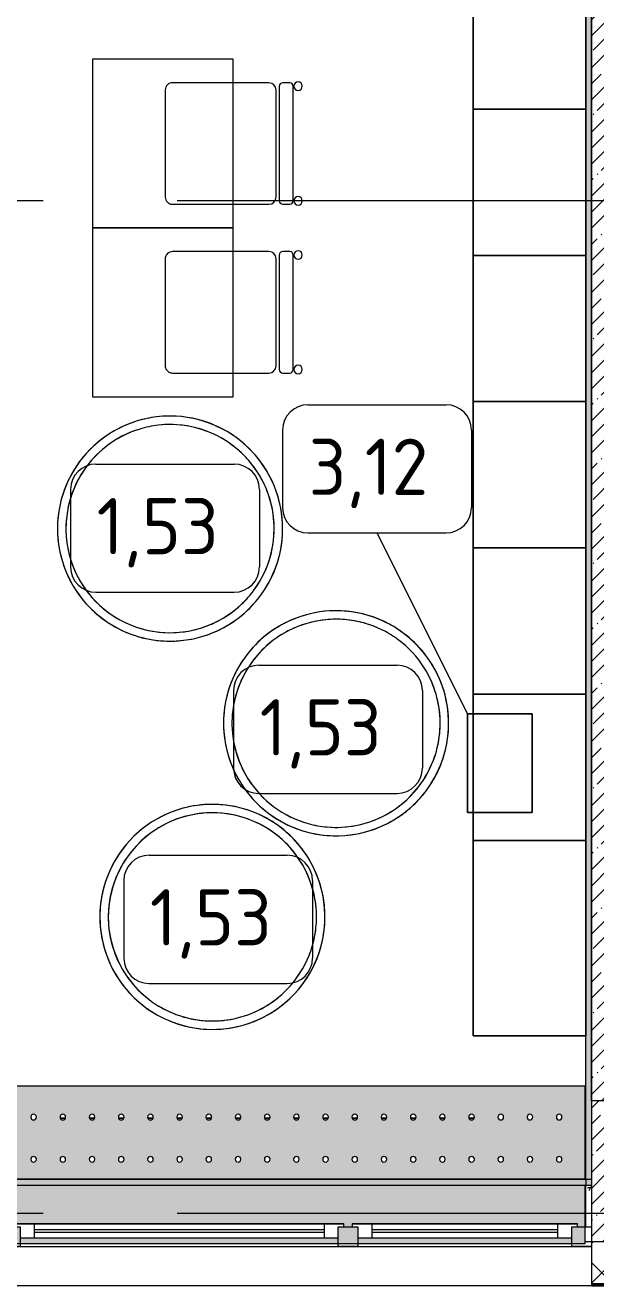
# Model space of a CAD drawing. Header units: millimetres. Extents: x 35092 to 251863, y -8553 to 29549.
# Drawn here: x 45398 to 47425, y -258 to 4223 of the extents above; entities that cross this region are included whole.
import ezdxf

# ---------------------------------------------------------------- set-up
doc = ezdxf.new("R2010")
doc.units = ezdxf.units.MM
doc.linetypes.add('Осевая', pattern=[3175, 635, -476.25, 1587.5, -476.25])
for name, color, linetype, lineweight in [('A-GLAZ', 7, 'Continuous', 9), ('A-GLAZ-1', 7, 'Continuous', 13), ('A-WALL', 7, 'Continuous', 9), ('I-FURN-IDEN', 7, 'Continuous', 9), ('I-WALL', 7, 'Continuous', 9), ('S-COLS', 7, 'Continuous', 9), ('Знаки', 7, 'Continuous', 9), ('Оси-2', 7, 'Осевая', 9)]:
    doc.layers.add(name, color=color, linetype=linetype, lineweight=lineweight)
for name, color, linetype, lineweight, true_color in [('A-WALL-1', 9, 'Continuous', 9, 0x808080), ('A-WALL-FNSH-1', 9, 'Continuous', 9, 0x808080), ('I-FURN-1', 9, 'Continuous', 9, 0x808080), ('M-EQPM-1', 7, 'Continuous', 9, 0xb2b2b2)]:
    doc.layers.add(name, color=color, linetype=linetype, lineweight=lineweight, true_color=true_color)
doc.styles.add('GOST Common', font='GOST_Common.ttf', dxfattribs={"height": 200})
pattern_1 = [(0, (0, 0), (121.92, 30.48), [10.058, -81.382, 10.058, -81.382, -487.68]), (0, (0, 0), (121.92, 30.48), [-182.88, 10.058, -172.822, 10.058, -81.382, -213.36]), (0, (0, 0), (121.92, 30.48), [-457.2, 10.058, -50.902, 10.058, -142.342]), (120, (45.72, 15.24), (-87.356454, 90.345817), [10.058, -81.382, 10.058, -81.382, -487.68]), (120, (45.72, 15.24), (-87.356454, 90.345817), [-182.88, 10.058, -172.822, 10.058, -81.382, -213.36]), (120, (45.72, 15.24), (-87.356454, 90.345817), [-457.2, 10.058, -50.902, 10.058, -142.342]), (240, (60.96, 76.2), (-34.563546, -120.825817), [10.058, -81.382, 10.058, -81.382, -487.68]), (240, (60.96, 76.2), (-34.563546, -120.825817), [-182.88, 10.058, -172.822, 10.058, -81.382, -213.36]), (240, (60.96, 76.2), (-34.563546, -120.825817), [-457.2, 10.058, -50.902, 10.058, -142.342])]

# ---------------------------------------------------------------- blocks, each defined once
blk = doc.blocks.new('BSC_Колонна _Прямоугольная - 500х500-V7-План расстановки мебели и оборудования 2 этажа в осях 12-23')
at = {"layer": 'S-COLS'}
h = blk.add_hatch(dxfattribs=at)
h.set_pattern_fill('FP_8', color=256, style=0, pattern_type=2)
h.set_pattern_definition([(45, (-47660, -150), (-57.02463, 57.02463), []), (45, (-47602.975, -150), (-57.02463, 57.02463), [100.806, -20.161, 3.353, -16.808])])
h.paths.add_polyline_path([(-250, -250), (250, -250), (250, 250), (-250, 250), (-250, 183.7)])
for p, q in [((250, 250), (-250, 250)), ((-250, 250), (-250, -250)), ((250, -250), (250, 250)), ((-250, -250), (250, -250))]:
    blk.add_line(p, q, dxfattribs=at)
blk = doc.blocks.new('120_Окно_СКБ_2Ст - 120_Окно_СКБ_2Ст 2100х2500 _мал створка СЛЕВА_-V24-План расстановки мебели и оборудования 2 этажа в осях 12-23')
at = {"layer": 'A-GLAZ'}
for p, q in [((1050, -57), (-1050, -57)), ((-1030, -127), (-1027.8, -127)), ((-930, -107), (-270, -107)), ((-270, -117), (-930, -117)), ((-100, -107), (930, -107)), ((930, -117), (-100, -117))]:
    blk.add_line(p, q, dxfattribs=at)
at = {"layer": 'A-GLAZ-1'}
for p, q in [((-1050, -127), (-1050, -57)), ((-1050, -57), (-980, -57)), ((-980, -57), (-980, -127)), ((-220, -87), (-980, -87)), ((-980, -87), (-980, -127)), ((-930, -137), (-930, -87)), ((-270, -137), (-270, -87)), ((-220, -127), (-220, -57)), ((-220, -57), (-150, -57)), ((-220, -127), (-220, -87)), ((-150, -57), (-150, -127)), ((980, -87), (-150, -87)), ((-150, -87), (-150, -127)), ((-100, -137), (-100, -87)), ((930, -137), (930, -87)), ((980, -127), (980, -57)), ((980, -57), (1050, -57)), ((980, -127), (980, -87)), ((1050, -57), (1050, -127)), ((-980, -127), (-1050, -127)), ((-980, -127), (-1000, -127)), ((-1000, -127), (-1000, -137)), ((-150, -127), (-220, -127)), ((-200, -127), (-220, -127)), ((-200, -137), (-200, -127)), ((-150, -127), (-170, -127)), ((-170, -127), (-170, -137)), ((1050, -127), (980, -127)), ((1000, -127), (980, -127)), ((1000, -137), (1000, -127)), ((-1000, -137), (-200, -137)), ((-200, -137), (-1000, -137)), ((-170, -137), (1000, -137)), ((1000, -137), (-170, -137))]:
    blk.add_line(p, q, dxfattribs=at)
blk = doc.blocks.new('Стол базовый прямоугольный - 1_7а-25476368-План расстановки мебели и оборудования 2 этажа в осях 12-23')
at = {"layer": 'I-FURN-1'}
for p, q in [((250, 300), (-250, 300)), ((-250, 300), (-250, -300)), ((250, -300), (250, 300)), ((-250, -300), (250, -300))]:
    blk.add_line(p, q, dxfattribs=at)
blk = doc.blocks.new('Стул Breuer - 1_9а-V54-План расстановки мебели и оборудования 2 этажа в осях 12-23')
at = {"layer": 'I-FURN-1'}
for p, q in [((190.5, 241.3), (-190.5, 241.3)), ((-215.9, 215.9), (-215.9, 0)), ((215.9, 0), (215.9, 215.9)), ((-215.9, 0), (-215.9, -127)), ((215.9, -127), (215.9, 0)), ((-215.9, -176.2), (-215.9, -200.8)), ((203.2, -163.5), (-203.2, -163.5)), ((-190.5, -152.4), (190.5, -152.4)), ((215.9, -200.8), (215.9, -176.2)), ((-203.2, -213.5), (203.2, -213.5))]:
    blk.add_line(p, q, dxfattribs=at)
for centre, radius, start, end in [((-190.5, 215.9), 25.4, 150, 180), ((-190.5, 215.9), 25.4, 135, 150), ((-190.5, 215.9), 25.4, 90, 135), ((190.5, 215.9), 25.4, 0, 90), ((-190.5, -127), 25.4, 180, 270), ((190.5, -127), 25.4, 270, 360), ((-203.2, -176.2), 12.7, 90, 180), ((203.2, -176.2), 12.7, 360, 90), ((-203.5, -230.6), 15.1, 360, 180), ((-203.2, -200.8), 12.7, 180, 270), ((203.7, -230.6), 15.1, 360, 180), ((203.2, -200.8), 12.7, 270, 360), ((-203.5, -230.6), 15.1, 180, 360), ((203.7, -230.6), 15.1, 180, 360)]:
    blk.add_arc(centre, radius, start, end, dxfattribs=at)
blk = doc.blocks.new('Стул Breuer - 1_9а-V55-План расстановки мебели и оборудования 2 этажа в осях 12-23')
at = {"layer": 'I-FURN-1'}
for p, q in [((190.5, 241.3), (-190.5, 241.3)), ((-215.9, 215.9), (-215.9, 0)), ((215.9, 0), (215.9, 215.9)), ((-215.9, 0), (-215.9, -127)), ((215.9, -127), (215.9, 0)), ((-215.9, -176.2), (-215.9, -200.8)), ((203.2, -163.5), (-203.2, -163.5)), ((-190.5, -152.4), (190.5, -152.4)), ((215.9, -200.8), (215.9, -176.2)), ((-203.2, -213.5), (203.2, -213.5))]:
    blk.add_line(p, q, dxfattribs=at)
for centre, radius, start, end in [((-190.5, 215.9), 25.4, 150, 180), ((-190.5, 215.9), 25.4, 120, 150), ((-190.5, 215.9), 25.4, 90, 120), ((190.5, 215.9), 25.4, 75, 90), ((190.5, 215.9), 25.4, 45, 75), ((190.5, 215.9), 25.4, 0, 45), ((-190.5, -127), 25.4, 180, 270), ((190.5, -127), 25.4, 270, 360), ((-203.2, -176.2), 12.7, 90, 180), ((203.2, -176.2), 12.7, 360, 90), ((-203.5, -230.6), 15.1, 360, 180), ((-203.2, -200.8), 12.7, 180, 270), ((203.7, -230.6), 15.1, 360, 180), ((203.2, -200.8), 12.7, 270, 360), ((-203.5, -230.6), 15.1, 180, 360), ((203.7, -230.6), 15.1, 180, 360)]:
    blk.add_arc(centre, radius, start, end, dxfattribs=at)
blk = doc.blocks.new('ПУФ - 1_53-25461062-План расстановки мебели и оборудования 2 этажа в осях 12-23')
at = {"layer": 'I-FURN-1'}
for radius, start, end in [(400, 360, 180), (370, 84.7059, 127.0588), (370, 95.2941, 127.0588), (400, 110, 120), (400, 100, 110), (400, 90, 100), (370, 63.5294, 95.2941), (400, 80, 90), (370, 63.5294, 84.7059), (400, 70, 80), (400, 60, 70), (400, 120, 140), (370, 31.7647, 63.5294), (370, 42.3529, 63.5294), (400, 10, 60), (370, 127.0588, 158.8235), (370, 127.0588, 148.2353), (400, 140, 150), (370, 0, 42.3529), (400, 150, 180), (370, 148.2353, 169.4118), (370, 21.1765, 31.7647), (370, 158.8235, 180), (370, 360, 21.1765), (370, 169.4118, 180), (400, 0, 10), (400, 180, 360), (400, 180, 190), (370, 180, 189.6395), (370, 180, 189.6395), (370, 275.2941, 360), (370, 338.8235, 360), (400, 330, 360), (400, 190, 220), (370, 189.6653, 190.5882), (370, 189.6653, 190.5882), (370, 190.5882, 211.7647), (370, 190.5882, 275.2941), (370, 317.6471, 338.8235), (370, 211.7647, 222.3529), (400, 280, 330), (400, 220, 240), (370, 222.3529, 254.1176), (370, 285.8824, 317.6471), (400, 240, 270), (370, 254.1176, 285.8824), (400, 270, 280)]:
    blk.add_arc((0, 0), radius, start, end, dxfattribs=at)
blk = doc.blocks.new('ПУФ - 1_53-V70-План расстановки мебели и оборудования 2 этажа в осях 12-23')
at = {"layer": 'I-FURN-1'}
for radius, start, end in [(400, 360, 180), (400, 60, 170), (370, 95.2941, 127.0588), (370, 74.1176, 105.8824), (370, 63.5294, 95.2941), (370, 105.8824, 127.0588), (370, 63.5294, 74.1176), (370, 31.7647, 63.5294), (370, 52.9412, 63.5294), (400, 30, 60), (370, 127.0588, 148.2353), (370, 127.0588, 137.6471), (370, 0, 52.9412), (370, 137.6471, 148.2353), (370, 148.2353, 169.4118), (370, 148.2353, 158.8235), (370, 360, 31.7647), (400, 0, 30), (370, 158.8235, 169.4118), (400, 170, 180), (370, 169.4118, 180), (370, 169.4118, 180), (400, 180, 360), (400, 180, 190), (370, 180, 201.1765), (370, 180, 296.4706), (370, 275.2941, 360), (370, 296.4706, 360), (400, 330, 360), (400, 190, 220), (370, 201.1765, 232.9412), (400, 310, 330), (400, 220, 250), (370, 232.9412, 264.7059), (400, 290, 310), (400, 250, 260), (400, 260, 290), (370, 264.7059, 275.2941)]:
    blk.add_arc((0, 0), radius, start, end, dxfattribs=at)
blk = doc.blocks.new('ПУФ - 1_53-25461890-План расстановки мебели и оборудования 2 этажа в осях 12-23')
at = {"layer": 'I-FURN-1'}
for radius, start, end in [(400, 0, 180), (370, 74.1176, 180), (370, 84.7059, 180), (400, 100, 130), (400, 70, 100), (370, 63.5294, 84.7059), (400, 40, 70), (370, 0, 74.1176), (370, 42.3529, 63.5294), (400, 130, 160), (370, 21.1765, 42.3529), (400, 30, 40), (400, 0, 30), (400, 160, 170), (370, 0, 21.1765), (400, 170, 180), (400, 180, 360), (400, 180, 210), (370, 180, 285.8824), (370, 180, 190.5882), (370, 349.5929, 0), (400, 350, 0), (370, 349.5929, 360), (370, 190.5882, 201.1765), (400, 250, 350), (370, 285.8824, 349.4118), (370, 296.4706, 349.4118), (370, 201.1765, 211.7647), (400, 210, 230), (370, 211.7647, 232.9412), (400, 230, 250), (370, 232.9412, 264.7059), (370, 275.2941, 285.8824), (370, 285.8824, 296.4706), (370, 264.7059, 275.2941)]:
    blk.add_arc((0, 0), radius, start, end, dxfattribs=at)
blk = doc.blocks.new('radiator_prado_classic_z_tip_30_po exemplyaru - Classic Z Тип 30-500-V127-План расстановки мебели и оборудования 2 этажа в осях 12-23')
at = {"layer": 'M-EQPM-1'}
for p, q in [((73.7, 146), (92.1, 146)), ((92.1, 146), (73.7, 146)), ((177.5, 146), (195.8, 146)), ((195.8, 146), (177.5, 146)), ((281.2, 146), (299.6, 146)), ((299.6, 146), (281.2, 146)), ((385, 146), (403.3, 146)), ((403.3, 146), (385, 146)), ((488.7, 146), (507.1, 146)), ((507.1, 146), (488.7, 146)), ((592.5, 146), (610.8, 146)), ((610.8, 146), (592.5, 146)), ((696.2, 146), (714.6, 146)), ((714.6, 146), (696.2, 146)), ((800, 146), (818.3, 146)), ((818.3, 146), (800, 146)), ((903.7, 146), (922.1, 146)), ((922.1, 146), (903.7, 146)), ((1007.5, 146), (1025.8, 146)), ((1025.8, 146), (1007.5, 146)), ((1111.2, 146), (1129.6, 146)), ((1129.6, 146), (1111.2, 146)), ((1215, 146), (1233.3, 146)), ((1233.3, 146), (1215, 146)), ((1318.7, 146), (1337.1, 146)), ((1337.1, 146), (1318.7, 146)), ((1422.5, 146), (1440.8, 146)), ((1440.8, 146), (1422.5, 146)), ((1526.2, 146), (1544.6, 146)), ((1544.6, 146), (1526.2, 146))]:
    blk.add_line(p, q, dxfattribs=at)
blk = doc.blocks.new('шкаф 1_112 - шкаф 1_112-31117176-План расстановки мебели и оборудования 2 этажа в осях 12-23')
at = {"layer": 'I-FURN-1'}
for p, q in [((-400, 6070), (-400, 1144.9)), ((0, 0), (0, 6070)), ((-400, 3815), (-400, 3295)), ((-400, 3295), (-400, 3815)), ((0, 3815), (0, 3295)), ((0, 3295), (-400, 3295)), ((0, 3295), (-400, 3295)), ((-400, 3295), (-400, 2775)), ((-400, 2775), (-400, 3295)), ((-400, 3295), (0, 3295)), ((-400, 3295), (0, 3295)), ((0, 3295), (-400, 3295)), ((0, 3295), (0, 2775)), ((0, 2775), (-400, 2775)), ((-400, 2775), (0, 2775)), ((0, 2775), (-400, 2775)), ((0, 2775), (-400, 2775)), ((-400, 2775), (-400, 2255)), ((-400, 2255), (-400, 2775)), ((-400, 2775), (0, 2775)), ((0, 2775), (0, 2255)), ((0, 2255), (-400, 2255)), ((0, 2255), (-400, 2255)), ((-400, 2255), (-400, 1735)), ((-400, 1735), (-400, 2255)), ((-400, 2255), (0, 2255)), ((-400, 2255), (0, 2255)), ((0, 2255), (-400, 2255)), ((0, 2255), (0, 1735)), ((0, 1735), (-400, 1735)), ((-400, 1735), (0, 1735)), ((0, 1735), (-400, 1735)), ((0, 1735), (-400, 1735)), ((-400, 1735), (-400, 1215)), ((-400, 1215), (-400, 1735)), ((-400, 1735), (0, 1735)), ((0, 1735), (0, 1215)), ((0, 1215), (-400, 1215)), ((0, 1215), (-400, 1215)), ((-400, 1215), (-400, 695)), ((-400, 1144.9), (-400, 1215)), ((-400, 1215), (0, 1215)), ((-400, 1215), (0, 1215)), ((0, 1215), (-400, 1215)), ((0, 1215), (0, 695)), ((-400, 1144.9), (-400, 794.9)), ((-400, 794.9), (-400, 1144.9)), ((-400, 794.9), (-400, 0)), ((-400, 695), (-400, 794.9)), ((0, 695), (-400, 695)), ((-400, 695), (0, 695)), ((0, 695), (-400, 695)), ((0, 695), (-400, 695)), ((-400, 695), (-400, 0)), ((-400, 0), (-400, 695)), ((-400, 695), (0, 695)), ((0, 695), (0, 0)), ((-400, 0), (0, 0)), ((-400, 0), (0, 0)), ((0, 0), (-400, 0))]:
    blk.add_line(p, q, dxfattribs=at)
blk = doc.blocks.new('Зашивка радиатора_ с перфорацией М5 - Зашивка радиатора_ с перфорацией М5-V186-План расстановки мебели и оборудования 2 этажа в осях 12-23')
at = {"layer": 'Знаки'}
h = blk.add_hatch(color=256, dxfattribs=at)
h.paths.add_polyline_path([(1750, 380), (-310, 380), (-310, 172.1), (1747.8, 172.1), (1747.8, 320.1), (1750, 320.1)])
h.paths.add_polyline_path([(497.8, 360.1), (497.8, 320.1), (517.8, 320.1), (517.8, 310.1), (-282.2, 310.1), (-282.2, 320.1), (-262.2, 320.1), (-262.2, 360.1), (417, 360.1)])
h.paths.add_polyline_path([(1686.1, 360.1), (1697.8, 359.1), (1697.8, 320.1), (1717.8, 320.1), (1717.8, 310.1), (547.8, 310.1), (547.8, 320.1), (567.8, 320.1), (567.8, 360.1), (1679, 360.1)])
h.paths.add_polyline_path([(252.6, 152.1), (-310, 152.1), (-310, -179.9), (1750, -179.9), (1750, 152.1), (334.2, 152.1)])
h.paths.add_polyline_path([(923.7, 90.4), (928.7, 89), (932.4, 85.4), (933.7, 80.4), (932.4, 75.4), (928.7, 71.7), (923.7, 70.4), (918.7, 71.7), (915.1, 75.4), (913.7, 80.4), (915.1, 85.4), (918.7, 89), (921.2, 90)])
h.paths.add_polyline_path([(1650, 90.4), (1655, 89), (1658.7, 85.4), (1660, 80.4), (1658.7, 75.4), (1655, 71.7), (1650, 70.4), (1645, 71.7), (1641.3, 75.4), (1640, 80.4), (1641.3, 85.4), (1645, 89), (1647.4, 90)])
h.paths.add_polyline_path([(1442.5, 90.4), (1447.5, 89), (1451.2, 85.4), (1452.5, 80.4), (1451.2, 75.4), (1447.5, 71.7), (1442.5, 70.4), (1437.5, 71.7), (1433.8, 75.4), (1432.5, 80.4), (1433.8, 85.4), (1437.5, 89), (1439.9, 90)])
h.paths.add_polyline_path([(1338.7, 90.4), (1343.7, 89), (1347.4, 85.4), (1348.7, 80.4), (1347.4, 75.4), (1343.7, 71.7), (1338.7, 70.4), (1333.7, 71.7), (1330.1, 75.4), (1328.7, 80.4), (1330.1, 85.4), (1333.7, 89), (1336.2, 90)])
h.paths.add_polyline_path([(1235, 90.4), (1240, 89), (1243.7, 85.4), (1245, 80.4), (1243.7, 75.4), (1240, 71.7), (1235, 70.4), (1230, 71.7), (1226.3, 75.4), (1225, 80.4), (1226.3, 85.4), (1230, 89), (1232.4, 90)])
h.paths.add_polyline_path([(1027.5, 90.4), (1032.5, 89), (1036.2, 85.4), (1037.5, 80.4), (1036.2, 75.4), (1032.5, 71.7), (1027.5, 70.4), (1022.5, 71.7), (1018.8, 75.4), (1017.5, 80.4), (1018.8, 85.4), (1022.5, 89), (1024.9, 90)])
h.paths.add_polyline_path([(1131.2, 90.4), (1136.2, 89), (1139.9, 85.4), (1141.2, 80.4), (1139.9, 75.4), (1136.2, 71.7), (1131.2, 70.4), (1126.2, 71.7), (1122.6, 75.4), (1121.2, 80.4), (1122.6, 85.4), (1126.2, 89), (1128.7, 90)])
h.paths.add_polyline_path([(820, 90.4), (825, 89), (828.7, 85.4), (830, 80.4), (828.7, 75.4), (825, 71.7), (820, 70.4), (815, 71.7), (811.3, 75.4), (810, 80.4), (811.3, 85.4), (815, 89), (817.4, 90)])
h.paths.add_polyline_path([(1546.2, 90.4), (1551.2, 89), (1554.9, 85.4), (1556.2, 80.4), (1554.9, 75.4), (1551.2, 71.7), (1546.2, 70.4), (1541.2, 71.7), (1537.6, 75.4), (1536.2, 80.4), (1537.6, 85.4), (1541.2, 89), (1543.7, 90)])
h.paths.add_polyline_path([(612.5, 90.4), (617.5, 89), (621.2, 85.4), (622.5, 80.4), (621.2, 75.4), (617.5, 71.7), (612.5, 70.4), (607.5, 71.7), (603.8, 75.4), (602.5, 80.4), (603.8, 85.4), (607.5, 89), (609.9, 90)])
h.paths.add_polyline_path([(716.2, 90.4), (721.2, 89), (724.9, 85.4), (726.2, 80.4), (724.9, 75.4), (721.2, 71.7), (716.2, 70.4), (711.2, 71.7), (707.6, 75.4), (706.2, 80.4), (707.6, 85.4), (711.2, 89), (713.7, 90)])
h.paths.add_polyline_path([(-217.5, 90.4), (-212.5, 89), (-208.8, 85.4), (-207.5, 80.4), (-208.8, 75.4), (-212.5, 71.7), (-217.5, 70.4), (-222.5, 71.7), (-226.2, 75.4), (-227.5, 80.4), (-226.2, 85.4), (-222.5, 89), (-220.1, 90)])
h.paths.add_polyline_path([(508.7, 90.4), (513.7, 89), (517.4, 85.4), (518.7, 80.4), (517.4, 75.4), (513.7, 71.7), (508.7, 70.4), (503.7, 71.7), (500.1, 75.4), (498.7, 80.4), (500.1, 85.4), (503.7, 89), (506.2, 90)])
h.paths.add_polyline_path([(301.2, 90.4), (306.2, 89), (309.9, 85.4), (311.2, 80.4), (309.9, 75.4), (306.2, 71.7), (301.2, 70.4), (296.2, 71.7), (292.6, 75.4), (291.2, 80.4), (292.6, 85.4), (296.2, 89), (298.7, 90)])
h.paths.add_polyline_path([(405, 90.4), (410, 89), (413.7, 85.4), (415, 80.4), (413.7, 75.4), (410, 71.7), (405, 70.4), (400, 71.7), (396.3, 75.4), (395, 80.4), (396.3, 85.4), (400, 89), (402.4, 90)])
h.paths.add_polyline_path([(197.5, 90.4), (202.5, 89), (206.2, 85.4), (207.5, 80.4), (206.2, 75.4), (202.5, 71.7), (197.5, 70.4), (192.5, 71.7), (188.8, 75.4), (187.5, 80.4), (188.8, 85.4), (192.5, 89), (194.9, 90)])
h.paths.add_polyline_path([(93.7, 90.4), (98.7, 89), (102.4, 85.4), (103.7, 80.4), (102.4, 75.4), (98.7, 71.7), (93.7, 70.4), (88.7, 71.7), (85.1, 75.4), (83.7, 80.4), (85.1, 85.4), (88.7, 89), (91.2, 90)])
h.paths.add_polyline_path([(-113.8, 90.4), (-108.8, 89), (-105.1, 85.4), (-103.8, 80.4), (-105.1, 75.4), (-108.8, 71.7), (-113.8, 70.4), (-118.8, 71.7), (-122.4, 75.4), (-123.8, 80.4), (-122.4, 85.4), (-118.8, 89), (-116.3, 90)])
h.paths.add_polyline_path([(-10, 90.4), (-5, 89), (-1.3, 85.4), (0, 80.4), (-1.3, 75.4), (-5, 71.7), (-10, 70.4), (-15, 71.7), (-18.7, 75.4), (-20, 80.4), (-18.7, 85.4), (-15, 89), (-12.6, 90)])
h.paths.add_polyline_path([(716.2, -59.6), (722, -61.6), (724.9, -64.6), (726.2, -69.6), (724.9, -74.6), (721.2, -78.3), (716.2, -79.6), (711.2, -78.3), (707.6, -74.6), (706.2, -69.6), (707.6, -64.6), (711.2, -61), (713.7, -60)])
h.paths.add_polyline_path([(1546.2, -59.6), (1552, -61.6), (1554.9, -64.6), (1556.2, -69.6), (1554.9, -74.6), (1551.2, -78.3), (1546.2, -79.6), (1541.2, -78.3), (1537.6, -74.6), (1536.2, -69.6), (1537.6, -64.6), (1541.2, -61), (1543.7, -60)])
h.paths.add_polyline_path([(1650, -59.6), (1655.8, -61.6), (1658.7, -64.6), (1660, -69.6), (1658.7, -74.6), (1655, -78.3), (1650, -79.6), (1645, -78.3), (1641.3, -74.6), (1640, -69.6), (1641.3, -64.6), (1645, -61), (1647.4, -60)])
h.paths.add_polyline_path([(1338.7, -59.6), (1344.5, -61.6), (1347.4, -64.6), (1348.7, -69.6), (1347.4, -74.6), (1343.7, -78.3), (1338.7, -79.6), (1333.7, -78.3), (1330.1, -74.6), (1328.7, -69.6), (1330.1, -64.6), (1333.7, -61), (1336.2, -60)])
h.paths.add_polyline_path([(1235, -59.6), (1240.8, -61.6), (1243.7, -64.6), (1245, -69.6), (1243.7, -74.6), (1240, -78.3), (1235, -79.6), (1230, -78.3), (1226.3, -74.6), (1225, -69.6), (1226.3, -64.6), (1230, -61), (1232.4, -60)])
h.paths.add_polyline_path([(820, -59.6), (825.8, -61.6), (828.7, -64.6), (830, -69.6), (828.7, -74.6), (825, -78.3), (820, -79.6), (815, -78.3), (811.3, -74.6), (810, -69.6), (811.3, -64.6), (815, -61), (817.4, -60)])
h.paths.add_polyline_path([(1131.2, -59.6), (1137, -61.6), (1139.9, -64.6), (1141.2, -69.6), (1139.9, -74.6), (1136.2, -78.3), (1131.2, -79.6), (1126.2, -78.3), (1122.6, -74.6), (1121.2, -69.6), (1122.6, -64.6), (1126.2, -61), (1128.7, -60)])
h.paths.add_polyline_path([(923.7, -59.6), (929.5, -61.6), (932.4, -64.6), (933.7, -69.6), (932.4, -74.6), (928.7, -78.3), (923.7, -79.6), (918.7, -78.3), (915.1, -74.6), (913.7, -69.6), (915.1, -64.6), (918.7, -61), (921.2, -60)])
h.paths.add_polyline_path([(1027.5, -59.6), (1033.3, -61.6), (1036.2, -64.6), (1037.5, -69.6), (1036.2, -74.6), (1032.5, -78.3), (1027.5, -79.6), (1022.5, -78.3), (1018.8, -74.6), (1017.5, -69.6), (1018.8, -64.6), (1022.5, -61), (1024.9, -60)])
h.paths.add_polyline_path([(1442.5, -59.6), (1448.3, -61.6), (1451.2, -64.6), (1452.5, -69.6), (1451.2, -74.6), (1447.5, -78.3), (1442.5, -79.6), (1437.5, -78.3), (1433.8, -74.6), (1432.5, -69.6), (1433.8, -64.6), (1437.5, -61), (1439.9, -60)])
h.paths.add_polyline_path([(93.7, -59.6), (99.5, -61.6), (102.4, -64.6), (103.7, -69.6), (102.4, -74.6), (98.7, -78.3), (93.7, -79.6), (88.7, -78.3), (85.1, -74.6), (83.7, -69.6), (85.1, -64.6), (88.7, -61), (91.2, -60)])
h.paths.add_polyline_path([(301.2, -59.6), (307, -61.6), (309.9, -64.6), (311.2, -69.6), (309.9, -74.6), (306.2, -78.3), (301.2, -79.6), (296.2, -78.3), (292.6, -74.6), (291.2, -69.6), (292.6, -64.6), (296.2, -61), (298.7, -60)])
h.paths.add_polyline_path([(508.7, -59.6), (514.5, -61.6), (517.4, -64.6), (518.7, -69.6), (517.4, -74.6), (513.7, -78.3), (508.1, -79.6), (503.7, -78.3), (500.1, -74.6), (498.7, -69.6), (500.1, -64.6), (503.7, -61), (506.2, -60)])
h.paths.add_polyline_path([(405, -59.6), (410.8, -61.6), (413.7, -64.6), (415, -69.6), (413.7, -74.6), (410, -78.3), (405, -79.6), (400, -78.3), (396.3, -74.6), (395, -69.6), (396.3, -64.6), (400, -61), (402.4, -60)])
h.paths.add_polyline_path([(-10, -59.6), (-4.2, -61.6), (-1.3, -64.6), (0, -69.6), (-1.3, -74.6), (-5, -78.3), (-10, -79.6), (-15, -78.3), (-18.7, -74.6), (-20, -69.6), (-18.7, -64.6), (-15, -61), (-12.6, -60)])
h.paths.add_polyline_path([(-113.8, -59.6), (-108, -61.6), (-105.1, -64.6), (-103.8, -69.6), (-105.1, -74.6), (-108.8, -78.3), (-113.8, -79.6), (-118.8, -78.3), (-122.4, -74.6), (-123.8, -69.6), (-122.4, -64.6), (-118.8, -61), (-116.3, -60)])
h.paths.add_polyline_path([(197.5, -59.6), (203.3, -61.6), (206.2, -64.6), (207.5, -69.6), (206.2, -74.6), (202.5, -78.3), (197.5, -79.6), (192.5, -78.3), (188.8, -74.6), (187.5, -69.6), (188.8, -64.6), (192.5, -61), (194.9, -60)])
h.paths.add_polyline_path([(612.5, -59.6), (618.3, -61.6), (621.2, -64.6), (622.5, -69.6), (621.2, -74.6), (617.5, -78.3), (612.5, -79.6), (607.5, -78.3), (603.8, -74.6), (602.5, -69.6), (603.8, -64.6), (607.5, -61), (609.9, -60)])
h.paths.add_polyline_path([(-217.5, -59.6), (-211.7, -61.6), (-208.8, -64.6), (-207.5, -69.6), (-208.8, -74.6), (-212.5, -78.3), (-217.5, -79.6), (-222.5, -78.3), (-226.2, -74.6), (-227.5, -69.6), (-226.2, -64.6), (-222.5, -61), (-220.1, -60)])
for p, q in [((1750, 380), (-310, 380)), ((-310, 380), (-310, 172.1)), ((1750, 320.1), (1750, 380)), ((-310, 152.1), (-310, -179.9)), ((1750, -179.9), (1750, 152.1)), ((-310, -179.9), (1750, -179.9))]:
    blk.add_line(p, q, dxfattribs=at)
for centre, start, end in [((-217.5, 80.4), 0, 180), ((-113.8, 80.4), 0, 180), ((-10, 80.4), 0, 180), ((93.7, 80.4), 0, 180), ((197.5, 80.4), 0, 180), ((301.2, 80.4), 0, 180), ((405, 80.4), 0, 180), ((508.7, 80.4), 0, 180), ((612.5, 80.4), 0, 180), ((716.2, 80.4), 0, 180), ((820, 80.4), 0, 180), ((923.7, 80.4), 0, 180), ((1027.5, 80.4), 0, 180), ((1131.2, 80.4), 0, 180), ((1235, 80.4), 0, 180), ((1338.7, 80.4), 0, 180), ((1442.5, 80.4), 0, 180), ((1546.2, 80.4), 0, 180), ((1650, 80.4), 0, 180), ((-217.5, 80.4), 180, 0), ((-113.8, 80.4), 180, 0), ((-10, 80.4), 180, 360), ((93.7, 80.4), 180, 0), ((197.5, 80.4), 180, 0), ((301.2, 80.4), 180, 0), ((405, 80.4), 180, 0), ((508.7, 80.4), 180, 0), ((612.5, 80.4), 180, 0), ((716.2, 80.4), 180, 0), ((820, 80.4), 180, 0), ((923.7, 80.4), 180, 360), ((1027.5, 80.4), 180, 0), ((1131.2, 80.4), 180, 360), ((1235, 80.4), 180, 0), ((1338.7, 80.4), 180, 0), ((1442.5, 80.4), 180, 360), ((1546.2, 80.4), 180, 0), ((1650, 80.4), 180, 360), ((-217.5, -69.6), 0, 180), ((-217.5, -69.6), 180, 0), ((-113.8, -69.6), 0, 180), ((-113.8, -69.6), 180, 0), ((-10, -69.6), 0, 180), ((-10, -69.6), 180, 0), ((93.7, -69.6), 0, 180), ((93.7, -69.6), 180, 0), ((197.5, -69.6), 0, 180), ((197.5, -69.6), 180, 0), ((301.2, -69.6), 0, 180), ((301.2, -69.6), 180, 0), ((405, -69.6), 0, 180), ((405, -69.6), 180, 0), ((508.7, -69.6), 0, 180), ((508.7, -69.6), 180, 0), ((612.5, -69.6), 0, 180), ((612.5, -69.6), 180, 0), ((716.2, -69.6), 0, 180), ((716.2, -69.6), 180, 0), ((820, -69.6), 0, 180), ((820, -69.6), 180, 0), ((923.7, -69.6), 0, 180), ((923.7, -69.6), 180, 0), ((1027.5, -69.6), 0, 180), ((1027.5, -69.6), 180, 0), ((1131.2, -69.6), 0, 180), ((1131.2, -69.6), 180, 0), ((1235, -69.6), 0, 180), ((1235, -69.6), 180, 0), ((1338.7, -69.6), 0, 180), ((1338.7, -69.6), 180, 0), ((1442.5, -69.6), 0, 180), ((1442.5, -69.6), 180, 0), ((1546.2, -69.6), 0, 180), ((1546.2, -69.6), 180, 0), ((1650, -69.6), 0, 180), ((1650, -69.6), 180, 0)]:
    blk.add_arc(centre, 10, start, end, dxfattribs=at)
blk = doc.blocks.new('Марка_Мебель - В прямоуг_Balcon_Марка-25523697-План расстановки мебели и оборудования 2 этажа в осях 12-23')
at = {"layer": 'I-FURN-IDEN'}
for p, q in [((-2.455, 2.278), (2.455, 2.278)), ((-3.355, 1.378), (-3.355, -1.384)), ((3.355, 1.378), (3.355, -1.378)), ((-2.461, -2.278), (2.455, -2.278))]:
    blk.add_line(p, q, dxfattribs=at)
for centre, radius, start, end in [((-2.455, 1.378), 0.9, 90, 180), ((2.455, 1.378), 0.9, 0, 90), ((-2.461, -1.384), 0.893, 180, 270), ((2.455, -1.378), 0.9, 270, 0)]:
    blk.add_arc(centre, radius, start, end, dxfattribs=at)

msp = doc.modelspace()

# ---------------------------------------------------------------- hatches: boundary and pattern name
at = {"layer": 'A-WALL'}
h = msp.add_hatch(dxfattribs=at)
h.set_pattern_fill('FP_21', color=256, style=0, pattern_type=2)
h.set_pattern_definition([(45, (0, 0), (-70.71068, 70.71068), []), (135, (0, 0), (-70.71068, -70.71068), [])])
h.paths.add_polyline_path([(75464.7, -250), (75700, -250), (75700, -100), (71560, -100), (71560, -250), (74735.4, -250)])
h.paths.add_polyline_path([(70660, -250), (70660, -100), (67060, -100), (67060, -250), (70360.2, -250)])
h.paths.add_polyline_path([(66160, -250), (66160, -100), (65160, -100), (65160, -250), (65984.9, -250)])
h.paths.add_polyline_path([(62060, -250), (62060, -100), (60910, -100), (60910, -250), (61609.7, -250)])
h.paths.add_polyline_path([(58060, -250), (58810, -250), (58810, -100), (58060, -100), (58060, -245.4)])
h.paths.add_polyline_path([(56910, -250), (57160, -250), (57160, -100), (56410, -100), (56410, -250), (56505.2, -250)])
h.paths.add_polyline_path([(52129.9, -250), (53310, -250), (53310, -100), (51910, -100), (51910, -250)])
h.paths.add_polyline_path([(48810, -250), (48810, -100), (47410, -100), (47410, -250), (48483.9, -250)])
h.paths.add_polyline_path([(43379.4, -250), (44036.3, -250), (44036.3, -100), (42660, -100), (42660, -250)])
h.paths.add_polyline_path([(44936.3, -250), (45310, -250), (45310, -100), (44936.3, -100), (44936.3, -245.4)])
h.paths.add_polyline_path([(38742.7, -250), (39560, -250), (39560, -100), (38742.7, -100), (38742.7, -178.1)])
at = {"layer": 'I-WALL'}
h = msp.add_hatch(dxfattribs=at)
h.set_pattern_fill('FP_17', color=256, style=0, pattern_type=2)
h.set_pattern_definition([(45, (0, 0), (-57.02463, 57.02463), []), (45, (57.025, 0), (-57.02463, 57.02463), [100.806, -20.161, 3.353, -16.808])])
h.paths.add_polyline_path([(47511, 400), (47630, 400), (47630, 7400), (47410, 7400), (47410, 400), (47509, 400)])
h = msp.add_hatch(dxfattribs=at)
h.set_pattern_fill('FP_58', color=256, style=0, pattern_type=2)
h.set_pattern_definition(pattern_1)
h.paths.add_polyline_path([(47390.1, 100), (47410, 100), (47410, 7070), (47390, 7070), (47390, 100)])
h = msp.add_hatch(dxfattribs=at)
h.set_pattern_fill('FP_58', color=256, style=0, pattern_type=2)
h.set_pattern_definition(pattern_1)
h.paths.add_polyline_path([(45567, 100), (47410, 100), (47410, 120), (43690, 120), (43690, 100), (45384.7, 100)])
h = msp.add_hatch(dxfattribs=at)
h.set_pattern_fill('FP_58', color=256, style=0, pattern_type=2)
h.set_pattern_definition(pattern_1)
h.paths.add_polyline_path([(47390, -48), (47410, -48), (47410, 100), (47390, 100), (47390, 44.1)])

# ---------------------------------------------------------------- linework, layer by layer
at = {"layer": 'A-WALL'}
for p, q in [((47410, 7380), (47410, 400)), ((47410, 400), (47410, 7070)), ((47387.8, -100), (47410, -100)), ((47410, -258), (45310, -258)), ((47410, -250), (48810, -250)), ((47410, -253), (48810, -253))]:
    msp.add_line(p, q, dxfattribs=at)
at = {"layer": 'A-WALL-1'}
for p, q in [((43420, 100), (47410, 100)), ((47410, 120), (43690, 120)), ((47390, 121), (47390, 100)), ((47390, -48), (47410, -48)), ((47410, -100), (47410, -250))]:
    msp.add_line(p, q, dxfattribs=at)
at = {"layer": 'A-WALL-FNSH-1'}
for p, q in [((47389, 7049), (47389, 121)), ((47390, 121), (47390, 7050)), ((47389, 121), (43710, 121)), ((47389, 100), (47389, -48)), ((47390, -48), (47390, 100)), ((47389, -48), (47390, -48)), ((47410, -250), (47410, -258)), ((47410, -258), (48810, -258))]:
    msp.add_line(p, q, dxfattribs=at)
at = {"layer": 'I-FURN-1'}
for p, q in [((46990, 1774.9), (46969.9, 1774.9)), ((46969.9, 1774.9), (46969.9, 1424.9)), ((46969.9, 1424.9), (46969.9, 1774.9)), ((46969.9, 1774.9), (46990, 1774.9)), ((47199.9, 1774.9), (46990, 1774.9)), ((46990, 1774.9), (47199.9, 1774.9)), ((47199.9, 1424.9), (47199.9, 1774.9)), ((47199.9, 1774.9), (47199.9, 1424.9)), ((46969.9, 1424.9), (46990, 1424.9)), ((46990, 1424.9), (46969.9, 1424.9)), ((46990, 1424.9), (47199.9, 1424.9)), ((47199.9, 1424.9), (46990, 1424.9))]:
    msp.add_line(p, q, dxfattribs=at)
at = {"layer": 'I-FURN-IDEN'}
for p, q in [((46969.8, 1774.9), (46648.1, 2418.3)), ((47084.9, 1774.9), (46969.8, 1774.9))]:
    msp.add_line(p, q, dxfattribs=at)
at = {"layer": 'Оси-2'}
for p, q in [((38477.2, 3600), (82200, 3600)), ((38477.2, 0), (82200, 0))]:
    msp.add_line(p, q, dxfattribs=at)

# ---------------------------------------------------------------- block references
at = {"layer": 'A-GLAZ', "rotation": 180}
msp.add_blockref('120_Окно_СКБ_2Ст - 120_Окно_СКБ_2Ст 2100х2500 _мал створка СЛЕВА_-V24-План расстановки мебели и оборудования 2 этажа в осях 12-23', (46360, -175), dxfattribs=at)
at = {"layer": 'I-FURN-1'}
for name, p in [('шкаф 1_112 - шкаф 1_112-31117176-План расстановки мебели и оборудования 2 этажа в осях 12-23', (47390, 630)), ('Стол базовый прямоугольный - 1_7а-25476368-План расстановки мебели и оборудования 2 этажа в осях 12-23', (45886.9, 3802.5)), ('Стол базовый прямоугольный - 1_7а-25476368-План расстановки мебели и оборудования 2 этажа в осях 12-23', (45886.9, 3202.5))]:
    msp.add_blockref(name, p, dxfattribs=at)
for name, p, rotation in [('Стул Breuer - 1_9а-V54-План расстановки мебели и оборудования 2 этажа в осях 12-23', (46136.9, 3802.5), 89.99999999999959), ('Стул Breuer - 1_9а-V55-План расстановки мебели и оборудования 2 этажа в осях 12-23', (46136.9, 3202.5), 89.99999999999959), ('ПУФ - 1_53-25461890-План расстановки мебели и оборудования 2 этажа в осях 12-23', (45912.6, 2433.6), 106.9499011641564), ('ПУФ - 1_53-25461062-План расстановки мебели и оборудования 2 этажа в осях 12-23', (46502.6, 1741.6), 233.3350386201596), ('ПУФ - 1_53-V70-План расстановки мебели и оборудования 2 этажа в осях 12-23', (46063.1, 1053.4), 184.6613193387897)]:
    msp.add_blockref(name, p, dxfattribs=dict(at, rotation=rotation))
at = {"layer": 'I-FURN-IDEN', "xscale": 99.99999999999993, "yscale": 99.99999999999993, "zscale": 99.99999999999993}
for p in [(46648.1, 2646), (45894.8, 2435.1), (46473.8, 1720.1), (46083.8, 1044.6)]:
    msp.add_blockref('Марка_Мебель - В прямоуг_Balcon_Марка-25523697-План расстановки мебели и оборудования 2 этажа в осях 12-23', p, dxfattribs=at)
at = {"layer": 'M-EQPM-1'}
msp.add_blockref('radiator_prado_classic_z_tip_30_po exemplyaru - Classic Z Тип 30-500-V127-План расстановки мебели и оборудования 2 этажа в осях 12-23', (45448.7, 192), dxfattribs=at)
at = {"layer": 'S-COLS'}
msp.add_blockref('BSC_Колонна _Прямоугольная - 500х500-V7-План расстановки мебели и оборудования 2 этажа в осях 12-23', (47660, 150), dxfattribs=at)
at = {"layer": 'Знаки', "rotation": 180}
msp.add_blockref('Зашивка радиатора_ с перфорацией М5 - Зашивка радиатора_ с перфорацией М5-V186-План расстановки мебели и оборудования 2 этажа в осях 12-23', (47077.8, 272.1), dxfattribs=at)

# ---------------------------------------------------------------- texts
at = {"layer": 'I-FURN-IDEN', "char_height": 200, "width": 553.164, "attachment_point": 1, "style": 'GOST Common'}
for s, insert in [('3,12', (46405.1, 2753.1)), ('1,53', (45651.8, 2542.1)), ('1,53', (46230.8, 1827.2)), ('1,53', (45840.8, 1151.7))]:
    msp.add_mtext(s, dxfattribs=dict(at, insert=insert))

doc.saveas('drawing.dxf')
